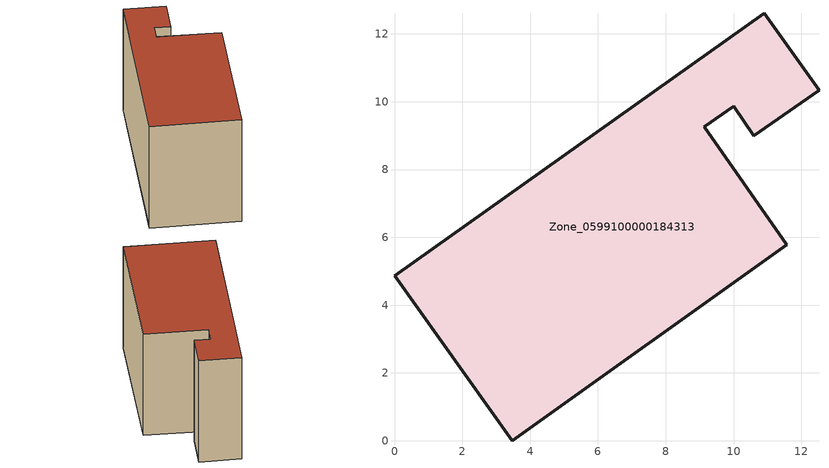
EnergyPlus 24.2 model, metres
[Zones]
Zone_0599100000184313
 floor ground (C_G): 3.47,0 0,4.86 10.9,12.61 12.52,10.34 10.6,9 10,9.86 9.14,9.26 11.57,5.78 z0
 wall outside (C_F): 10,9.86 10.6,9 12.52,10.34 10.9,12.61 0,4.86 3.47,0 11.57,5.78 9.14,9.26 10,9.86 z0:7.89
 roof outside (C_R): 3.47,0 11.57,5.78 9.14,9.26 10,9.86 10.6,9 12.52,10.34 10.9,12.61 0,4.86 z7.89
[BUILDING]
Pand.0599100000184313: North Axis=0; Terrain=City; Loads Convergence Tolerance Value=0.04; Temperature Convergence Tolerance Value=0.4; Solar Distribution=FullExterior; Maximum Number of Warmup Days=25; Minimum Number of Warmup Days=1
[Site:Location]
Rotterdam.The.Hague.AP_ZH_NLD Design_Conditions: Latitude=51.96; Longitude=4.45; Time Zone=1; Elevation=-4.5
[SITE:GROUNDTEMPERATURE:BUILDINGSURFACE]
18, 18, 18, 18, 18, 18, 18, 18, 18, 18, 18, 18
[MATERIAL] Thermal Absorptance=0.9; Solar Absorptance=0.7; Visible Absorptance=0.7
Name | Roughness | Thickness | Conductivity | Density | Specific Heat
G.TC.1975-1991 | MediumSmooth | 0.15 | 0.288461 | 540 | 1210
F.TC.1975-1991 | Rough | 0.3 | 0.230769 | 1920 | 840
R.TC.1975-1991 | MediumRough | 0.2 | 0.153846 | 1500 | 1000
[CONSTRUCTION]
C_G: G.TC.1975-1991
C_F: F.TC.1975-1991
C_R: R.TC.1975-1991
[ZONE]
Zone_0599100000184313: Type=1; Multiplier=1; Ceiling Height=Autocalculate; Volume=Autocalculate; Floor Area=autocalculate; Part of Total Floor Area=Yes
[ZONEINFILTRATION:DESIGNFLOWRATE]
Infil_Zone_0599100000184313: Zone or ZoneList or Space or SpaceList=Zone_0599100000184313; Schedule=AlwaysOn; Design Flow Rate Calculation Method=Flow/Area; Flow Rate per Floor Area=0.003; Constant Term Coefficient=1; Temperature Term Coefficient=0; Velocity Term Coefficient=0; Velocity Squared Term Coefficient=0
[HVACTEMPLATE:ZONE:IDEALLOADSAIRSYSTEM]
Zone_0599100000184313: Maximum Heating Supply Air Temperature=50; Minimum Cooling Supply Air Temperature=13; Maximum Heating Supply Air Humidity Ratio=0.0156; Minimum Cooling Supply Air Humidity Ratio=0.0077; Heating Limit=NoLimit; Cooling Limit=NoLimit; Dehumidification Control Type=ConstantSensibleHeatRatio; Cooling Sensible Heat Ratio=0.7; Dehumidification Setpoint=60; Humidification Control Type=None; Humidification Setpoint=30; Outdoor Air Method=None; Outdoor Air Flow Rate per Person=0.00944; Outdoor Air Flow Rate per Zone Floor Area=0; Outdoor Air Flow Rate per Zone=0; Demand Controlled Ventilation Type=None; Outdoor Air Economizer Type=NoEconomizer; Heat Recovery Type=None; Sensible Heat Recovery Effectiveness=0.7; Latent Heat Recovery Effectiveness=0.65
[ZONECONTROL:THERMOSTAT]
ThermostatControl_Zone_0599100000184313: Zone or ZoneList=Zone_0599100000184313; Control Type Schedule=DualSetpointControlType; Control 1=Thermostat_Zone_0599100000184313; Temperature Difference Between Cutout And Setpoint=0
[THERMOSTATSETPOINT:DUALSETPOINT]
Thermostat_Zone_0599100000184313: Heating Setpoint Temperature Schedule=HeatingSetpoint_Zone_0599100000184313; Cooling Setpoint Temperature Schedule=CoolingSetpoint_Zone_0599100000184313
[SCHEDULE:COMPACT]
HeatingSetpoint_Zone_0599100000184313: Through: 12/31, For: AllDays, Until: 24:00, 21
CoolingSetpoint_Zone_0599100000184313: Through: 12/31, For: AllDays, Until: 24:00, 24
DualSetpointControlType: Through: 12/31, For: AllDays, Until: 24:00, 4
AlwaysOn: Through: 12/31, For: AllDays, Until: 24:00, 1
